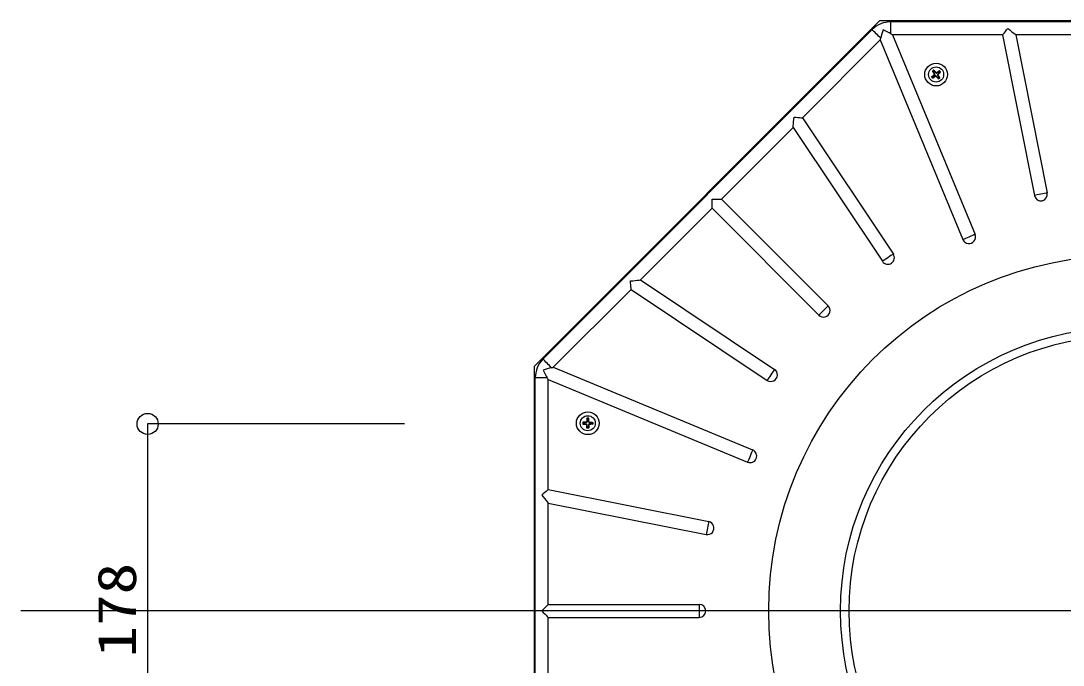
# Model space of a CAD drawing. Units: millimetres at full size; details may follow other scales. Extents: x -1447 to 1447, y -1005 to 1005.
# Drawn here: x -550 to -54.8, y 297.8 to 603.5 of the extents above; entities that cross this region are included whole.
import ezdxf
from ezdxf.enums import TextEntityAlignment as Align

# ---------------------------------------------------------------- set-up
doc = ezdxf.new("R2010")
doc.units = ezdxf.units.MM
doc.header["$LTSCALE"] = 7.8
doc.layers.add('F-F', color=134, linetype='Continuous')
doc.styles.add('ＭＳ ゴシック', font='')
doc.styles.get('ＭＳ ゴシック').set_extended_font_data('MS Gothic')

msp = doc.modelspace()

# ---------------------------------------------------------------- linework, layer by layer
at = {"layer": 'F-F'}
for p, q in [((-145.585, 599.377), (-301.963, 442.999)), ((-136.681, 597.331), (-136.681, 603.065)), ((84.472, 603.065), (-136.681, 603.065)), ((-141.7, 594.464), (-178.689, 557.476)), ((-141.7, 594.464), (-102.474, 499.764)), ((-83.644, 596.845), (-135.953, 596.845)), ((-83.644, 596.845), (-68.485, 520.638)), ((-29.215, 596.845), (-77.301, 596.845)), ((-116.722, 579.616), (-116.988, 579.659)), ((-116.309, 579.936), (-116.722, 579.616)), ((-115.333, 578.831), (-115.87, 579.439)), ((-113.647, 579.593), (-113.605, 579.862)), ((-113.33, 579.184), (-113.647, 579.593)), ((-117.061, 576.954), (-117.331, 576.981)), ((-117.061, 576.954), (-116.561, 577.384)), ((-116.744, 576.544), (-117.061, 576.954)), ((-116.744, 576.544), (-116.786, 576.276)), ((-116.202, 576.92), (-116.744, 576.544)), ((-116.561, 577.384), (-115.966, 577.896)), ((-115.966, 577.896), (-116.226, 577.931)), ((-115.539, 577.379), (-116.202, 576.92)), ((-116.159, 578.429), (-115.899, 578.394)), ((-115.572, 577.117), (-115.539, 577.379)), ((-115.333, 578.831), (-115.301, 579.093)), ((-115.037, 577.315), (-115.07, 577.053)), ((-114.511, 576.704), (-115.037, 577.315)), ((-114.803, 579.032), (-114.834, 578.771)), ((-114.08, 576.204), (-114.511, 576.704)), ((-114.506, 577.726), (-114.047, 577.063)), ((-114.243, 577.692), (-114.506, 577.726)), ((-114.442, 578.228), (-113.83, 578.754)), ((-114.442, 578.228), (-114.179, 578.194)), ((-114.08, 576.204), (-114.108, 575.934)), ((-113.671, 576.52), (-114.08, 576.204)), ((-114.047, 577.063), (-113.671, 576.52)), ((-113.671, 576.52), (-113.403, 576.479)), ((-183.174, 552.991), (-217.176, 518.989)), ((-183.174, 552.991), (-140.694, 489.415)), ((-221.575, 518.989), (-217.176, 518.989)), ((-221.575, 514.59), (-221.575, 518.989)), ((-221.575, 514.59), (-255.577, 480.588)), ((-221.575, 514.59), (-170.857, 463.872)), ((-260.062, 476.103), (-297.05, 439.114)), ((-260.062, 476.103), (-195.457, 432.935)), ((-306.109, 439.5), (-306.109, 207.537)), ((-299.917, 434.095), (-305.651, 434.095)), ((-305.651, 212.942), (-305.651, 434.095)), ((-299.431, 433.367), (-204.73, 394.141)), ((-299.431, 381.058), (-299.431, 433.367)), ((-282.829, 412.345), (-283.028, 412.164)), ((-282.821, 412.868), (-282.829, 412.345)), ((-281.349, 412.942), (-282.159, 412.901)), ((-281.55, 412.045), (-281.36, 412.227)), ((-281.349, 412.942), (-281.534, 413.13)), ((-281.012, 411.864), (-281.202, 411.682)), ((-281.175, 413.482), (-280.991, 413.294)), ((-280.983, 411.08), (-281.012, 411.864)), ((-280.958, 410.42), (-280.983, 411.08)), ((-280.397, 411.071), (-280.441, 410.413)), ((-280.342, 411.876), (-280.397, 411.071)), ((-280.321, 413.262), (-280.352, 414.068)), ((-280.158, 411.686), (-280.342, 411.876)), ((-280.321, 413.262), (-280.131, 413.447)), ((-279.173, 412.258), (-279.979, 412.228)), ((-279.979, 412.228), (-279.795, 412.038)), ((-279.779, 413.083), (-279.969, 412.899)), ((-279.969, 412.899), (-279.164, 412.845)), ((-278.514, 412.283), (-279.173, 412.258)), ((-279.164, 412.845), (-278.506, 412.8)), ((-278.506, 412.8), (-278.514, 412.283)), ((-278.514, 412.283), (-278.32, 412.093)), ((-278.506, 412.8), (-278.306, 412.984)), ((-280.958, 410.42), (-281.148, 410.226)), ((-280.441, 410.413), (-280.958, 410.42)), ((-280.441, 410.413), (-280.257, 410.213)), ((-299.431, 326.629), (-299.431, 374.715)), ((-299.431, 374.715), (-224.438, 359.798)), ((-299.431, 272.322), (-299.431, 320.408)), ((-299.431, 320.408), (-227.705, 320.408))]:
    msp.add_line(p, q, dxfattribs=at)
at = {"layer": 'F-F', "color": 4}
for p, q in [((-367.805, 412.255), (-489.768, 412.255)), ((-489.768, 412.255), (-489.768, 234.745))]:
    msp.add_line(p, q, dxfattribs=at)
at = {"layer": 'F-F', "color": 7}
msp.add_line((497.791, 323.519), (-550, 323.519), dxfattribs=at)
at = {"layer": 'F-F'}
for points in [[(253.9, 439.5), (89.877, 603.523), (-142.086, 603.523), (-306.109, 439.5)], [(-141.53, 595.322), (-141.988, 595.78), (-142.51, 596.302), (-143.071, 596.864), (-143.647, 597.44), (-144.211, 598.004), (-144.738, 598.53), (-145.203, 598.995), (-145.585, 599.377)], [(-83.644, 596.845), (-83.254, 597.32), (-82.785, 597.89), (-82.256, 598.536), (-81.684, 599.232), (-81.091, 599.955)], [(-81.091, 599.955), (-80.211, 599.232), (-79.362, 598.536), (-78.576, 597.89), (-77.88, 597.32), (-77.301, 596.845)], [(-141.7, 594.464), (-141.648, 594.729), (-141.591, 595.015), (-141.53, 595.322)], [(-136.681, 597.331), (-136.42, 597.157), (-136.177, 596.994), (-135.953, 596.845), (-96.727, 502.144), (-97.29, 501.911), (-97.984, 501.623), (-98.769, 501.298), (-99.601, 500.954), (-100.432, 500.609), (-101.217, 500.284), (-101.911, 499.997), (-102.474, 499.764)], [(-77.301, 596.845), (-62.384, 521.852), (-62.982, 521.733), (-63.719, 521.586), (-64.552, 521.42), (-65.435, 521.245), (-66.318, 521.069), (-67.151, 520.903), (-67.887, 520.757), (-68.485, 520.638)], [(-116.9, 579.727), (-116.988, 579.659), (-116.863, 579.474), (-116.738, 579.287), (-116.611, 579.1), (-116.484, 578.911), (-116.357, 578.722), (-116.229, 578.532), (-116.1, 578.341), (-115.972, 578.15)], [(-114.437, 577.972), (-114.263, 578.122), (-114.089, 578.272), (-113.915, 578.421), (-113.743, 578.57), (-113.571, 578.718), (-113.399, 578.865), (-113.229, 579.011), (-113.06, 579.157), (-113.128, 579.245), (-113.196, 579.333), (-113.265, 579.421), (-113.333, 579.509), (-113.401, 579.597), (-113.469, 579.685), (-113.537, 579.773), (-113.605, 579.862), (-113.786, 579.736), (-113.968, 579.61), (-114.151, 579.483), (-114.335, 579.356), (-114.52, 579.228), (-114.706, 579.099), (-114.892, 578.97), (-115.079, 578.841), (-115.231, 579.013), (-115.383, 579.186), (-115.535, 579.357), (-115.686, 579.528), (-115.837, 579.699), (-115.987, 579.868), (-116.135, 580.037), (-116.283, 580.204), (-116.371, 580.136), (-116.459, 580.068), (-116.548, 580), (-116.636, 579.932), (-116.724, 579.863), (-116.812, 579.795), (-116.9, 579.727)], [(-116.722, 579.616), (-116.352, 579.067), (-115.899, 578.394)], [(-115.87, 579.439), (-116.309, 579.936), (-116.283, 580.204)], [(-113.647, 579.593), (-114.189, 579.218), (-114.834, 578.771)], [(-117.331, 576.981), (-117.164, 577.125), (-116.996, 577.269), (-116.827, 577.414), (-116.657, 577.561), (-116.487, 577.707), (-116.316, 577.855), (-116.144, 578.002), (-115.972, 578.15)], [(-116.786, 576.276), (-116.854, 576.364), (-116.922, 576.452), (-116.99, 576.541), (-117.058, 576.629), (-117.126, 576.717), (-117.194, 576.805), (-117.263, 576.893), (-117.331, 576.981)], [(-113.403, 576.479), (-113.491, 576.411), (-113.579, 576.342), (-113.667, 576.274), (-113.755, 576.206), (-113.843, 576.138), (-113.931, 576.07), (-114.02, 576.002), (-114.108, 575.934), (-114.253, 576.103), (-114.399, 576.273), (-114.547, 576.444), (-114.695, 576.616), (-114.843, 576.789), (-114.993, 576.962), (-115.142, 577.136), (-115.292, 577.311), (-115.481, 577.18), (-115.67, 577.049), (-115.858, 576.919), (-116.046, 576.789), (-116.232, 576.66), (-116.418, 576.531), (-116.602, 576.403), (-116.786, 576.276)], [(-114.437, 577.972), (-114.306, 577.783), (-114.176, 577.594), (-114.045, 577.406), (-113.915, 577.219), (-113.786, 577.032), (-113.658, 576.846), (-113.53, 576.662), (-113.403, 576.479)], [(-113.83, 578.754), (-113.33, 579.184), (-113.06, 579.157)], [(-183.174, 552.991), (-183.1, 553.736), (-183.012, 554.632), (-182.912, 555.644), (-182.805, 556.736), (-182.693, 557.87)], [(-182.693, 557.87), (-181.763, 557.778), (-180.866, 557.69), (-180.035, 557.608), (-179.301, 557.536), (-178.689, 557.476)], [(-178.689, 557.476), (-135.521, 492.871), (-136.028, 492.532), (-136.653, 492.115), (-137.359, 491.643), (-138.107, 491.143), (-138.856, 490.643), (-139.562, 490.171), (-140.187, 489.754), (-140.694, 489.415)], [(-217.176, 518.989), (-166.458, 468.271), (-170.857, 463.872)], [(-260.456, 480.107), (-259.322, 480.219), (-258.23, 480.326), (-257.217, 480.426), (-256.322, 480.514), (-255.577, 480.588)], [(-255.577, 480.588), (-192.001, 438.108), (-192.34, 437.601), (-192.757, 436.976), (-193.229, 436.27), (-193.729, 435.521), (-194.229, 434.773), (-194.701, 434.067), (-195.118, 433.442), (-195.457, 432.935)], [(-260.062, 476.103), (-260.122, 476.715), (-260.194, 477.449), (-260.276, 478.28), (-260.364, 479.177), (-260.456, 480.107)], [(-297.908, 438.944), (-298.366, 439.402), (-298.888, 439.924), (-299.45, 440.485), (-300.026, 441.061), (-300.59, 441.625), (-301.116, 442.152), (-301.581, 442.617), (-301.963, 442.999)], [(-297.908, 438.944), (-297.601, 439.005), (-297.314, 439.062), (-297.05, 439.114), (-202.349, 399.888), (-202.583, 399.325), (-202.87, 398.631), (-203.195, 397.846), (-203.54, 397.015), (-203.884, 396.183), (-204.209, 395.398), (-204.497, 394.704), (-204.73, 394.141)], [(-299.917, 434.095), (-299.743, 433.834), (-299.58, 433.592), (-299.431, 433.367)], [(-283.027, 412.275), (-283.028, 412.164), (-282.806, 412.146), (-282.582, 412.128), (-282.356, 412.11), (-282.13, 412.092), (-281.902, 412.073), (-281.674, 412.055), (-281.445, 412.036), (-281.215, 412.018)], [(-280.119, 413.106), (-280.127, 413.336), (-280.136, 413.566), (-280.144, 413.794), (-280.153, 414.022), (-280.161, 414.249), (-280.17, 414.474), (-280.178, 414.699), (-280.187, 414.922), (-280.298, 414.923), (-280.409, 414.925), (-280.52, 414.927), (-280.632, 414.928), (-280.743, 414.93), (-280.855, 414.932), (-280.966, 414.933), (-281.077, 414.935), (-281.092, 414.715), (-281.107, 414.494), (-281.122, 414.272), (-281.137, 414.049), (-281.152, 413.824), (-281.167, 413.599), (-281.183, 413.373), (-281.198, 413.146), (-281.428, 413.135), (-281.658, 413.123), (-281.886, 413.112), (-282.114, 413.1), (-282.341, 413.089), (-282.567, 413.077), (-282.792, 413.066), (-283.015, 413.055), (-283.017, 412.943), (-283.018, 412.832), (-283.02, 412.721), (-283.022, 412.609), (-283.023, 412.498), (-283.025, 412.387), (-283.027, 412.275)], [(-282.159, 412.901), (-282.821, 412.868), (-283.015, 413.055)], [(-282.829, 412.345), (-282.168, 412.292), (-281.36, 412.227)], [(-281.148, 410.226), (-281.156, 410.446), (-281.165, 410.668), (-281.173, 410.89), (-281.181, 411.114), (-281.19, 411.339), (-281.198, 411.565), (-281.206, 411.791), (-281.215, 412.018)], [(-280.376, 414.728), (-280.894, 414.735), (-281.077, 414.935)], [(-280.894, 414.735), (-280.938, 414.077), (-280.991, 413.294)], [(-280.352, 414.068), (-280.376, 414.728), (-280.187, 414.922)], [(-278.306, 412.984), (-278.308, 412.873), (-278.31, 412.761), (-278.311, 412.65), (-278.313, 412.539), (-278.315, 412.427), (-278.316, 412.316), (-278.318, 412.205), (-278.32, 412.093), (-278.543, 412.085), (-278.767, 412.077), (-278.992, 412.068), (-279.219, 412.06), (-279.447, 412.051), (-279.676, 412.043), (-279.905, 412.034), (-280.135, 412.025), (-280.15, 411.796), (-280.166, 411.567), (-280.181, 411.339), (-280.197, 411.111), (-280.212, 410.885), (-280.227, 410.659), (-280.242, 410.436), (-280.257, 410.213)], [(-280.119, 413.106), (-279.889, 413.091), (-279.66, 413.075), (-279.432, 413.06), (-279.204, 413.045), (-278.978, 413.029), (-278.753, 413.014), (-278.529, 412.999), (-278.306, 412.984)], [(-280.257, 410.213), (-280.369, 410.215), (-280.48, 410.216), (-280.591, 410.218), (-280.703, 410.22), (-280.814, 410.221), (-280.925, 410.223), (-281.037, 410.225), (-281.148, 410.226)], [(-299.431, 381.058), (-299.906, 380.668), (-300.476, 380.199), (-301.122, 379.67), (-301.818, 379.098), (-302.541, 378.505), (-301.818, 377.625), (-301.122, 376.776), (-300.476, 375.99), (-299.906, 375.294), (-299.431, 374.715)], [(-299.431, 381.058), (-223.224, 365.899), (-223.343, 365.301), (-223.489, 364.565), (-223.655, 363.732), (-223.831, 362.849), (-224.006, 361.966), (-224.172, 361.133), (-224.319, 360.396), (-224.438, 359.798)], [(-299.431, 326.629), (-299.906, 326.154), (-300.476, 325.583), (-301.122, 324.938), (-301.818, 324.241), (-302.541, 323.519), (-301.818, 322.796), (-301.122, 322.099), (-300.476, 321.454), (-299.906, 320.884), (-299.431, 320.408)], [(-299.431, 326.629), (-227.705, 326.629), (-227.705, 320.408)]]:
    msp.add_lwpolyline(points, dxfattribs=at)
for centre, radius in [((-115.195, 578.069), 5.409), ((-115.195, 578.069), 3.564), ((-26.105, 323.519), 168.636), ((-26.105, 323.519), 134.48), ((-26.105, 323.519), 130.466), ((-280.667, 412.574), 5.409), ((-280.667, 412.574), 3.564)]:
    msp.add_circle(centre, radius, dxfattribs=at)
at = {"layer": 'F-F', "color": 4}
msp.add_circle((-489.768, 412.255), 5, dxfattribs=at)
at = {"layer": 'F-F'}
for centre, radius, start, end in [((-136.681, 590.473), 12.592, 90.00019, 134.99982), ((-119.922, 590.725), 22.091, 157.34824, 167.98951), ((-148.411, 579.369), 21.453, 56.85153, 67.81058), ((-115.195, 578.069), 1.527, 116.21099, 139.20922), ((-115.196, 578.069), 1.527, 206.63638, 228.78389), ((-116.211, 578.182), 0.377, 310.57356, 34.09803), ((-115.323, 577.07), 0.377, 40.56987, 124.85564), ((-115.05, 579.08), 0.377, 221.32618, 304.84337), ((-114.197, 577.941), 0.377, 130.56819, 214.85375), ((-115.196, 578.069), 1.528, 296.64291, 318.7803), ((-115.195, 578.069), 1.527, 26.64126, 48.78258), ((-65.435, 521.245), 3.11, 191.24992, 11.24987), ((-99.601, 500.954), 3.11, 202.49983, 22.50006), ((-138.107, 491.143), 3.11, 213.75015, 33.74984), ((-168.657, 466.071), 3.11, 224.99979, 45.00021), ((-293.059, 434.095), 12.592, 135.00025, 180), ((-293.446, 417.767), 21.642, 101.89954, 112.76266), ((-281.079, 446.285), 22.437, 202.43057, 212.90731), ((-193.729, 435.521), 3.11, 236.24993, 56.25008), ((-280.667, 412.574), 1.528, 167.64564, 190.63463), ((-281.389, 411.851), 0.377, 2.00676, 85.52521), ((-281.367, 413.318), 0.377, 272.75634, 356.27287), ((-280.667, 412.574), 1.527, 258.06892, 280.20974), ((-280.667, 412.574), 1.527, 78.06892, 100.20974), ((-279.966, 411.851), 0.377, 92.00282, 176.27892), ((-279.945, 413.275), 0.377, 181.99906, 266.28154), ((-280.667, 412.574), 1.527, 348.06879, 10.20985), ((-203.54, 397.015), 3.11, 247.50014, 67.49977), ((-223.831, 362.849), 3.11, 258.74996, 78.74998), ((-227.705, 323.519), 3.11, 270.00019, 89.99981)]:
    msp.add_arc(centre, radius, start, end, dxfattribs=at)

# ---------------------------------------------------------------- texts
at = {"layer": 'F-F', "color": 4, "style": 'ＭＳ ゴシック', "width": 1.2}
msp.add_text('178', height=18.33, rotation=90, dxfattribs=at).set_placement((-489.768, 301.441), align=Align.BOTTOM_LEFT)

doc.saveas('drawing.dxf')
